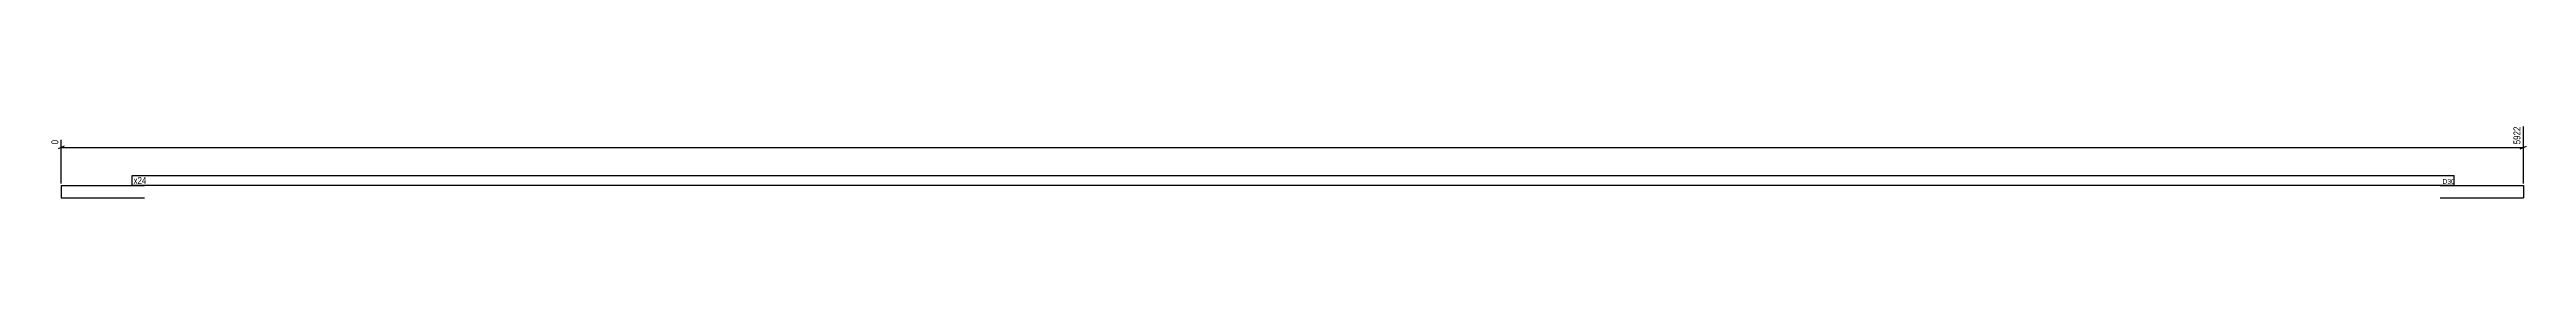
# Model space of a CAD drawing. Header units: millimetres. Extents: x 271 to 6229, y 15 to 190.
import ezdxf

# ---------------------------------------------------------------- set-up
doc = ezdxf.new("R2010")
doc.units = ezdxf.units.MM
for name, color, linetype in [('MÅLSÆTNING', 7, 'Continuous'), ('STÅL', 7, 'Continuous'), ('TEKST', 7, 'Continuous')]:
    doc.layers.add(name, color=color, linetype=linetype)
doc.styles.add('Arial Narrow', font='ARIALN.TTF', dxfattribs={"height": 0.2})

msp = doc.modelspace()

# ---------------------------------------------------------------- linework, layer by layer
at = {"layer": 'MÅLSÆTNING', "color": 7, "linetype": 'Continuous'}
for p, q in [((6221.2, 50), (6221.2, 186.2)), ((307, 139), (292, 133)), ((299.5, 50), (299.5, 154.2)), ((299.5, 136), (6221.2, 136)), ((6213.7, 133), (6228.7, 139))]:
    msp.add_line(p, q, dxfattribs=at)
at = {"layer": 'STÅL', "color": 2, "linetype": 'Continuous'}
for p, q in [((299.5, 45), (499.5, 45)), ((299.5, 45), (299.5, 22.5)), ((299.5, 22.5), (299.5, 15)), ((299.5, 15), (499.5, 15)), ((6021.2, 45), (6221.2, 45)), ((6021.2, 15), (6221.2, 15)), ((6221.2, 45), (6221.2, 15))]:
    msp.add_line(p, q, dxfattribs=at)

# ---------------------------------------------------------------- next in the draw order: wipeouts: each hides what was drawn before it
at = {"color": 0, "linetype": 'Continuous'}
for points in [[(6217.7, 189.7), (6193.2, 189.7), (6193.2, 140), (6217.7, 140)], [(296, 157.7), (271.5, 157.7), (271.5, 140), (296, 140)]]:
    msp.add_wipeout(points, dxfattribs=at).dxf.layer = 'MÅLSÆTNING'
at = {"color": 0}
msp.add_wipeout([(6021.2, 48.5), (6021.2, 66), (473.6, 66), (473.6, 48.5)], dxfattribs=at).dxf.layer = 'TEKST'

# ---------------------------------------------------------------- next in the draw order: texts
at = {"layer": 'MÅLSÆTNING', "color": 3, "linetype": 'Continuous', "style": 'Arial Narrow'}
for s, p in [('5922', (6214.2, 143.5)), ('0', (292.5, 143.5))]:
    msp.add_text(s, height=16.7, rotation=90.00021, dxfattribs=at).set_placement(p)

# ---------------------------------------------------------------- next in the draw order: wipeouts: each hides what was drawn before it
at = {"color": 0}
msp.add_wipeout([(6021.2, 48.5), (6021.2, 66), (473.6, 66), (473.6, 48.5)], dxfattribs=at).dxf.layer = 'TEKST'

# ---------------------------------------------------------------- next in the draw order: linework, layer by layer
at = {"layer": 'TEKST', "color": 7, "linetype": 'Continuous'}
msp.add_line((470.6, 45.5), (470.6, 69), dxfattribs=at)

# ---------------------------------------------------------------- next in the draw order: texts
at = {"layer": 'TEKST', "color": 3, "style": 'Arial Narrow'}
msp.add_text('x24', height=16.7, dxfattribs=at).set_placement((473.6, 48.5))

# ---------------------------------------------------------------- next in the draw order: wipeouts: each hides what was drawn before it
at = {"color": 0}
msp.add_wipeout([(6051.6, 48.5), (6051.6, 61), (6026.5, 61), (6026.5, 48.5)], dxfattribs=at).dxf.layer = 'TEKST'

# ---------------------------------------------------------------- next in the draw order: wipeouts: each hides what was drawn before it
msp.add_wipeout([(6051.6, 48.5), (6051.6, 61), (6026.5, 61), (6026.5, 48.5)], dxfattribs=at).dxf.layer = 'TEKST'

# ---------------------------------------------------------------- next in the draw order: linework, layer by layer
at = {"layer": 'TEKST', "color": 7, "linetype": 'Continuous'}
for p, q in [((470.6, 69), (6054.6, 69)), ((6054.6, 45.5), (6054.6, 69)), ((470.6, 45.5), (6054.6, 45.5))]:
    msp.add_line(p, q, dxfattribs=at)

# ---------------------------------------------------------------- next in the draw order: texts
at = {"layer": 'TEKST', "color": 3, "style": 'Arial Narrow'}
msp.add_text('D30', height=11.93, dxfattribs=at).set_placement((6026.5, 48.5))

doc.saveas('drawing.dxf')
